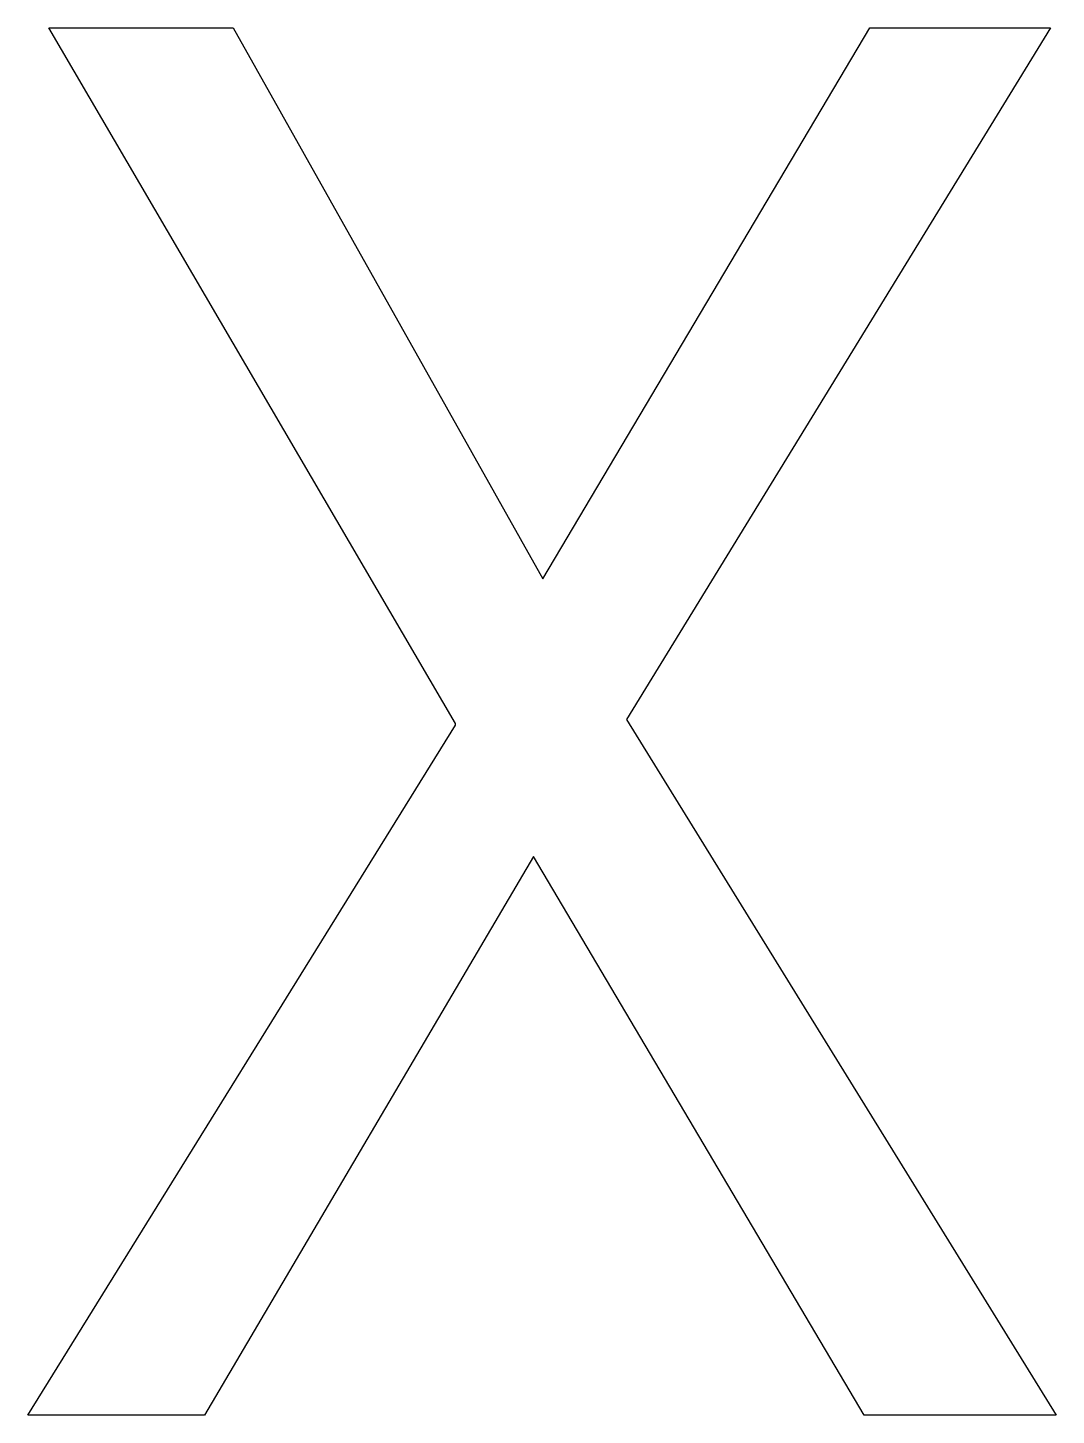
# Model space of a CAD drawing. Extents: x 0.5 to 8, y 0 to 10.1.
import ezdxf

# ---------------------------------------------------------------- set-up
doc = ezdxf.new("R2010")
doc.units = 0
doc.layers.get('0').update_dxf_attribs({"linetype": 'CONTINUOUS'})

msp = doc.modelspace()

# ---------------------------------------------------------------- linework, layer by layer
at = {"color": 0}
for p, q in [((3.61111, 5.05556), (0.638889, 10.1389)), ((0.638889, 10.1389), (1.98611, 10.1389)), ((1.98611, 10.1389), (4.25, 6.11111)), ((4.25, 6.11111), (6.63889, 10.1389)), ((7.95833, 10.1389), (4.86111, 5.08333)), ((6.63889, 10.1389), (7.95833, 10.1389)), ((4.86111, 5.08333), (8, 0)), ((0.486111, 0), (3.61111, 5.04167)), ((3.61111, 5.04167), (3.61111, 5.05556)), ((4.18056, 4.08333), (1.77778, 0)), ((6.59722, 0), (4.18056, 4.08333)), ((1.77778, 0), (0.486111, 0)), ((8, 0), (6.59722, 0))]:
    msp.add_line(p, q, dxfattribs=at)

doc.saveas('drawing.dxf')
